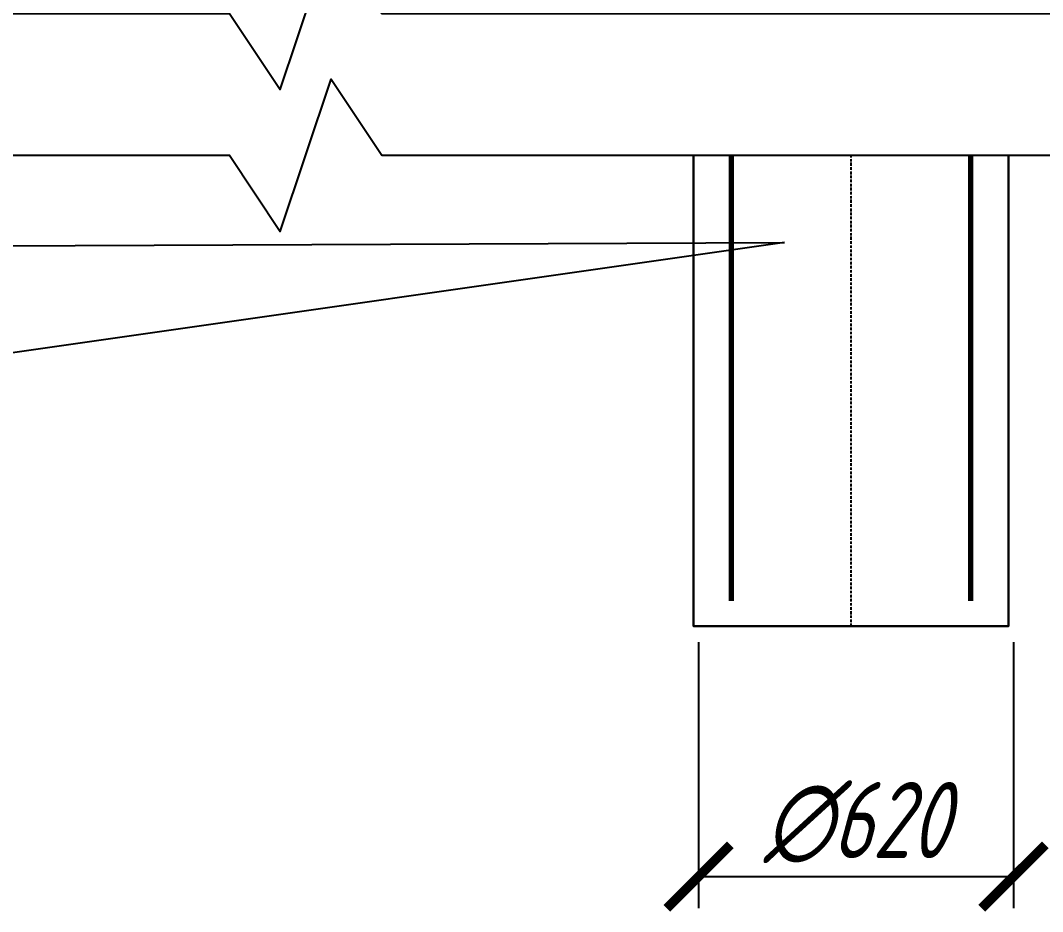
# Model space of a CAD drawing. Header units: millimetres. Extents: x 18535 to 117897, y 11356 to 27315.
# Drawn here: x 43009 to 45022, y 13832 to 15588 of the extents above; entities that cross this region are included whole.
import ezdxf
from ezdxf import colors
from ezdxf.entities.mleader import LeaderData, LeaderLine
from ezdxf.math import Vec2, Vec3

# ---------------------------------------------------------------- set-up
doc = ezdxf.new("R2010")
doc.units = ezdxf.units.MM
doc.linetypes.add('ОСЕВАЯ_МЕЛКАЯ', pattern=[8, 5, -1.5, 0, -1.5])
for name, color, linetype, lineweight in [('Dimensions', 1, 'Continuous', 25), ('Обозначения', 102, 'Continuous', 25), ('Основная', 134, 'Continuous', 70)]:
    doc.layers.add(name, color=color, linetype=linetype, lineweight=lineweight)
doc.styles.add('!Жартун', font='simplex.shx', dxfattribs={"width": 0.7, "oblique": 15, "height": 3})
doc.dimstyles.new('!Жартун_размер', dxfattribs={"dimtxt": 3, "dimasz": 2.5, "dimexe": 1.25, "dimexo": 0.625, "dimtad": 1, "dimdec": 0, "dimtxsty": '!Жартун', "dimblk": 'ARCHTICK', "dimcen": 2.5, "dimaunit": 1, "dimadec": 0, "dimazin": 0, "dimtfac": 1, "dimtdec": 0, "dimtix": 1, "dimtmove": 1, "dimatfit": 2, "dimldrblk": 'NONE', "dimfxl": 1, "dimtfill": 1, "dimlwd": 25, "dimarcsym": 0})

# ---------------------------------------------------------------- blocks, each defined once
blk = doc.blocks.new('_ArchTick')
at = {"color": 0, "linetype": 'ByBlock', "const_width": 0.15}
blk.add_lwpolyline([(-0.5, -0.5), (0.5, 0.5)], dxfattribs=at)
blk = doc.blocks.new('*D142')
at = {"layer": 'Defpoints', "color": 0, "transparency": 16777216}
for p in [(44344.6, 14394.3), (44964.6, 14394.3), (44964.6, 13901.2)]:
    blk.add_point(p, dxfattribs=at)
at = {"layer": 'Обозначения', "color": 0, "lineweight": -2, "transparency": 16777216}
for p, q in [((44344.6, 14363), (44344.6, 13838.7)), ((44964.6, 14363), (44964.6, 13838.7))]:
    blk.add_line(p, q, dxfattribs=at)
at = {"layer": 'Обозначения', "color": 0, "linetype": 'Continuous', "lineweight": 25, "transparency": 16777216}
blk.add_line((44344.6, 13901.2), (44964.6, 13901.2), dxfattribs=at)
at = {"layer": 'Обозначения', "color": 0, "lineweight": 25, "transparency": 16777216, "xscale": 125, "yscale": 125, "zscale": 125, "rotation": 180}
blk.add_blockref('_ArchTick', (44344.6, 13901.2), dxfattribs=at)
at = {"layer": 'Обозначения', "color": 0, "lineweight": 25, "transparency": 16777216, "xscale": 125, "yscale": 125, "zscale": 125}
blk.add_blockref('_ArchTick', (44964.6, 13901.2), dxfattribs=at)
at = {"layer": 'Обозначения', "color": 0, "transparency": 16777216, "insert": (44654.6, 14007.5), "char_height": 150, "attachment_point": 5, "style": '!Жартун', "bg_fill": 3, "box_fill_scale": 1.1, "bg_fill_color": 256, "bg_fill_true_color": 13158600, "bg_fill_transparency": 0}
blk.add_mtext('∅620', dxfattribs=at)
blk = doc.blocks.new('_None')

msp = doc.modelspace()

# ---------------------------------------------------------------- linework, layer by layer
at = {"layer": 'Dimensions'}
for points in [[(41948.9, 15601.4), (43421, 15601.4), (43521, 15451.4), (43621, 15751.4), (43721, 15601.4), (45193.2, 15601.4)], [(41948.9, 15322.1), (43421, 15322.1), (43521, 15172.1), (43621, 15472.1), (43721, 15322.1), (45193.2, 15322.1)]]:
    msp.add_lwpolyline(points, dxfattribs=at)
at = {"layer": 'Dimensions', "linetype": 'ОСЕВАЯ_МЕЛКАЯ'}
msp.add_lwpolyline([(44644.6, 14394.3), (44644.6, 15322.1)], dxfattribs=at)
at = {"layer": 'Обозначения', "lineweight": 30}
msp.add_lwpolyline([(44954.6, 15322.1), (44954.6, 14394.3), (44334.6, 14394.3), (44334.6, 15322.1)], dxfattribs=at)
at = {"layer": 'Основная'}
for points in [[(44409.6, 14444.3), (44409.6, 15322.1)], [(44879.6, 15322.1), (44879.6, 14444.3)]]:
    msp.add_lwpolyline(points, dxfattribs=at)

# ---------------------------------------------------------------- next in the draw order: dimensions: what is measured, and where the dimension line sits
at = {"layer": 'Обозначения'}
dim = msp.add_linear_dim(base=(44964.6, 13901.2), p1=(44344.6, 14394.3), p2=(44964.6, 14394.3), text='∅<>', dimstyle='!Жартун_размер', dxfattribs=at)
dim.commit()
dim.dimension.update_dxf_attribs({"geometry": '*D142', "text_midpoint": (44654.6, 14007.5)})

# ---------------------------------------------------------------- next in the draw order: leaders
ml = msp.add_multileader_mtext('Standard', dxfattribs=at)
ml.set_content('Свая Св,\\P4шт', color=256, style='!Жартун')
ml.set_leader_properties()
ml.set_arrow_properties(name='NONE')
ml.build(insert=Vec2(0, 0))
ml.multileader.update_dxf_attribs({"text_left_attachment_type": 6, "text_right_attachment_type": 6, "dogleg_length": 2, "arrow_head_size": 125, "scale": 50})
ctx = ml.context
ctx.base_point, ctx.scale, ctx.char_height, ctx.arrow_head_size, ctx.landing_gap_size, ctx.plane_origin = Vec3(40897.2, 14768.4), 50, 150, 125, 100, Vec3(42379.3, 16186)
ctx.left_attachment, ctx.right_attachment = 6, 6
notes = []
notes.append((ctx, [(0, (1, 1, 0), (41844.5, 14768.4), (-1, 0), 100, [(1, [(42388.9, 15140.7), (44513.7, 15150.2)], 0, [])])]))
ctx.mtext.insert, ctx.mtext.flow_direction = Vec3(40997.2, 14948.4), 5
for ctx, leaders in notes:
    for number, flags, end, landing, length, lines in leaders:
        leader = LeaderData()
        leader.index, (leader.has_last_leader_line, leader.has_dogleg_vector, leader.attachment_direction) = number, flags
        leader.last_leader_point, leader.dogleg_vector, leader.dogleg_length = Vec3(end), Vec3(landing), length
        for number, points, colour, breaks in lines:
            line = LeaderLine()
            line.index, line.vertices, line.color, line.breaks = number, Vec3.list(points), colors.encode_raw_color(colour), breaks
            leader.lines.append(line)
        ctx.leaders.append(leader)

doc.saveas('drawing.dxf')
